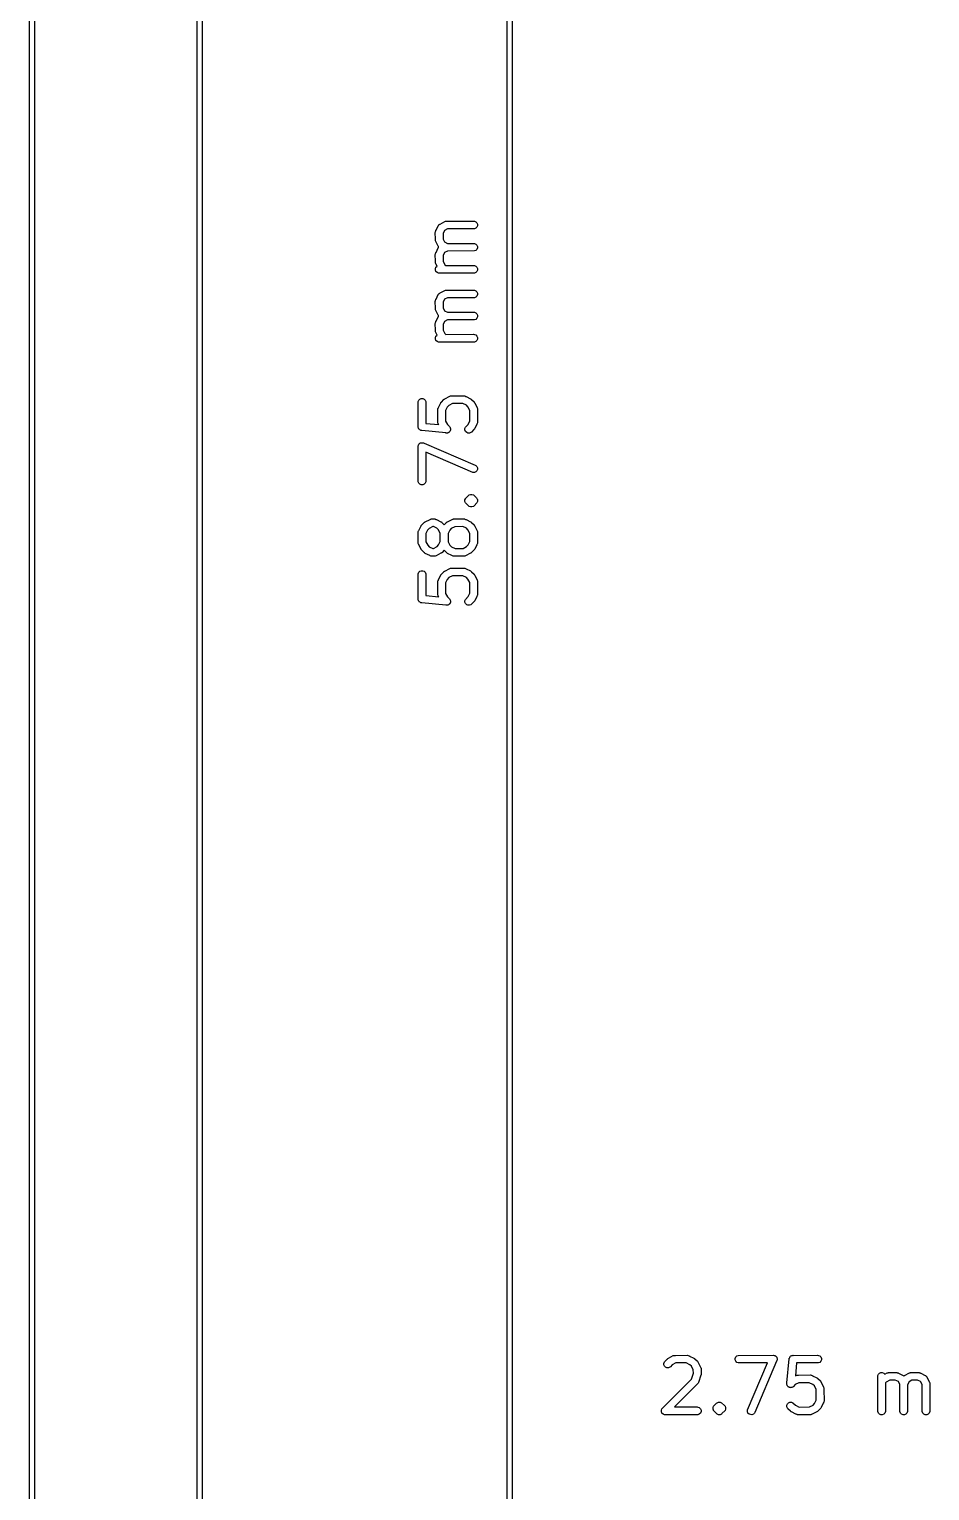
# Model space of a CAD drawing. Extents: x 1.72 to 6, y -6.81 to -0.58.
# Drawn here: x 1.789 to 2.476, y -6.063 to -4.949 of the extents above; entities that cross this region are included whole.
import ezdxf

# ---------------------------------------------------------------- set-up
doc = ezdxf.new("R2010")
doc.units = 0
doc.header["$MEASUREMENT"] = 0
doc.layers.add('BLACK', color=7, linetype='CONTINUOUS')

msp = doc.modelspace()

# ---------------------------------------------------------------- linework, layer by layer
at = {"layer": 'BLACK', "linetype": 'CONTINUOUS'}
for p, q in [((1.7895, -6.3899), (1.7894, -1.3464)), ((1.7932, -1.3463), (1.7933, -6.3899)), ((1.9175, -6.3899), (1.9173, -1.4645)), ((1.9211, -1.4644), (1.9213, -6.3899)), ((2.1537, -6.3899), (2.1535, -4.1456)), ((2.1573, -4.1456), (2.1575, -6.3899)), ((2.0995, -5.1026), (2.1011, -5.0992)), ((2.1011, -5.0992), (2.1012, -5.0991)), ((2.1012, -5.0991), (2.1013, -5.099)), ((2.1012, -5.0991), (2.1012, -5.0991)), ((2.1013, -5.099), (2.1014, -5.0987)), ((2.1014, -5.0987), (2.1017, -5.0985)), ((2.1017, -5.0985), (2.102, -5.0982)), ((2.102, -5.0982), (2.1022, -5.0981)), ((2.1022, -5.0981), (2.1023, -5.098)), ((2.1023, -5.098), (2.1026, -5.0979)), ((2.1026, -5.0979), (2.1062, -5.096)), ((2.1062, -5.096), (2.1067, -5.0958)), ((2.1067, -5.0958), (2.1068, -5.0958)), ((2.1068, -5.0958), (2.1069, -5.0958)), ((2.1069, -5.0958), (2.1074, -5.0958)), ((2.1074, -5.0958), (2.1079, -5.0957)), ((2.1079, -5.0957), (2.108, -5.0958)), ((2.108, -5.0958), (2.1281, -5.0957)), ((2.1281, -5.0957), (2.1287, -5.0958)), ((2.1287, -5.0958), (2.1298, -5.0962)), ((2.1298, -5.0962), (2.1306, -5.097)), ((2.1306, -5.097), (2.131, -5.0981)), ((2.131, -5.0992), (2.1306, -5.1003)), ((2.131, -5.0981), (2.131, -5.0992)), ((2.0989, -5.1043), (2.099, -5.1037)), ((2.099, -5.1095), (2.0989, -5.1043)), ((2.099, -5.1035), (2.0993, -5.103)), ((2.099, -5.1036), (2.099, -5.1035)), ((2.099, -5.1037), (2.099, -5.1036)), ((2.099, -5.1099), (2.099, -5.1095)), ((2.099, -5.1095), (2.099, -5.1095)), ((2.099, -5.1105), (2.099, -5.1099)), ((2.099, -5.1106), (2.099, -5.1105)), ((2.099, -5.1107), (2.099, -5.1106)), ((2.0993, -5.1112), (2.099, -5.1107)), ((2.0993, -5.103), (2.0994, -5.1026)), ((2.1011, -5.1148), (2.0993, -5.1112)), ((2.0994, -5.1026), (2.0995, -5.1026)), ((2.1059, -5.1027), (2.1048, -5.1051)), ((2.1048, -5.1051), (2.1048, -5.1093)), ((2.1048, -5.1093), (2.106, -5.1115)), ((2.1081, -5.1016), (2.1059, -5.1027)), ((2.1287, -5.1016), (2.1081, -5.1016)), ((2.1298, -5.1011), (2.1287, -5.1016)), ((2.1306, -5.1003), (2.1298, -5.1011)), ((2.0989, -5.1212), (2.099, -5.1206)), ((2.099, -5.1263), (2.0989, -5.1212)), ((2.099, -5.1204), (2.0993, -5.1199)), ((2.099, -5.1205), (2.099, -5.1204)), ((2.099, -5.1206), (2.099, -5.1205)), ((2.0993, -5.1199), (2.0994, -5.1195)), ((2.0994, -5.1195), (2.0995, -5.1195)), ((2.0995, -5.1195), (2.1011, -5.1161)), ((2.1012, -5.1151), (2.1011, -5.1148)), ((2.1011, -5.1161), (2.1012, -5.116)), ((2.1013, -5.1153), (2.1012, -5.1151)), ((2.1012, -5.116), (2.1012, -5.1159)), ((2.1012, -5.1159), (2.1013, -5.1159)), ((2.1014, -5.1155), (2.1013, -5.1153)), ((2.1013, -5.1159), (2.1014, -5.1156)), ((2.1014, -5.1156), (2.1015, -5.1155)), ((2.1015, -5.1155), (2.1014, -5.1155)), ((2.1059, -5.1196), (2.1048, -5.1219)), ((2.1048, -5.1219), (2.1048, -5.1262)), ((2.1081, -5.1185), (2.1059, -5.1196)), ((2.106, -5.1115), (2.1083, -5.1126)), ((2.1287, -5.1184), (2.1081, -5.1185)), ((2.1083, -5.1126), (2.1281, -5.1126)), ((2.1281, -5.1126), (2.1287, -5.1126)), ((2.1287, -5.1126), (2.1298, -5.1131)), ((2.1298, -5.118), (2.1287, -5.1184)), ((2.1298, -5.1131), (2.1306, -5.1139)), ((2.1306, -5.1172), (2.1298, -5.118)), ((2.1306, -5.1139), (2.131, -5.115)), ((2.131, -5.1161), (2.1306, -5.1172)), ((2.131, -5.115), (2.131, -5.1161)), ((2.099, -5.1264), (2.099, -5.1263)), ((2.099, -5.1268), (2.099, -5.1264)), ((2.099, -5.1274), (2.099, -5.1268)), ((2.099, -5.1275), (2.099, -5.1274)), ((2.099, -5.1276), (2.099, -5.1275)), ((2.0993, -5.1281), (2.099, -5.1276)), ((2.099, -5.1318), (2.0994, -5.1308)), ((2.099, -5.133), (2.099, -5.1318)), ((2.0994, -5.134), (2.099, -5.133)), ((2.1002, -5.13), (2.0993, -5.1281)), ((2.0994, -5.1308), (2.1002, -5.13)), ((2.1048, -5.1262), (2.1062, -5.1289)), ((2.1062, -5.1289), (2.1069, -5.1295)), ((2.1069, -5.1295), (2.1281, -5.1295)), ((2.1281, -5.1295), (2.1287, -5.1295)), ((2.1287, -5.1295), (2.1298, -5.13)), ((2.1298, -5.13), (2.1306, -5.1308)), ((2.1306, -5.1308), (2.131, -5.1318)), ((2.131, -5.133), (2.1306, -5.134)), ((2.131, -5.1318), (2.131, -5.133)), ((2.1003, -5.1349), (2.0994, -5.134)), ((2.1013, -5.1353), (2.1003, -5.1349)), ((2.1019, -5.1354), (2.1013, -5.1353)), ((2.1287, -5.1353), (2.1019, -5.1354)), ((2.1298, -5.1349), (2.1287, -5.1353)), ((2.1306, -5.134), (2.1298, -5.1349)), ((2.099, -5.156), (2.0993, -5.1555)), ((2.0993, -5.1555), (2.0994, -5.1551)), ((2.0994, -5.1551), (2.0995, -5.1551)), ((2.0995, -5.1551), (2.1011, -5.1517)), ((2.1011, -5.1517), (2.1012, -5.1516)), ((2.1012, -5.1516), (2.1013, -5.1515)), ((2.1012, -5.1516), (2.1012, -5.1516)), ((2.1013, -5.1515), (2.1014, -5.1512)), ((2.1014, -5.1512), (2.1017, -5.151)), ((2.1017, -5.151), (2.102, -5.1507)), ((2.102, -5.1507), (2.1022, -5.1506)), ((2.1022, -5.1506), (2.1023, -5.1505)), ((2.1023, -5.1505), (2.1026, -5.1504)), ((2.1026, -5.1504), (2.1062, -5.1485)), ((2.1059, -5.1552), (2.1048, -5.1575)), ((2.1081, -5.1541), (2.1059, -5.1552)), ((2.1062, -5.1485), (2.1067, -5.1483)), ((2.1067, -5.1483), (2.1068, -5.1483)), ((2.1068, -5.1483), (2.1069, -5.1483)), ((2.1069, -5.1483), (2.1074, -5.1483)), ((2.1074, -5.1483), (2.1079, -5.1482)), ((2.1079, -5.1482), (2.108, -5.1483)), ((2.108, -5.1483), (2.1281, -5.1482)), ((2.1287, -5.154), (2.1081, -5.1541)), ((2.1281, -5.1482), (2.1287, -5.1483)), ((2.1287, -5.1483), (2.1298, -5.1487)), ((2.1298, -5.1536), (2.1287, -5.154)), ((2.1298, -5.1487), (2.1306, -5.1495)), ((2.1306, -5.1528), (2.1298, -5.1536)), ((2.1306, -5.1495), (2.131, -5.1506)), ((2.131, -5.1517), (2.1306, -5.1528)), ((2.131, -5.1506), (2.131, -5.1517)), ((2.0989, -5.1568), (2.099, -5.1562)), ((2.099, -5.162), (2.0989, -5.1568)), ((2.099, -5.1561), (2.099, -5.156)), ((2.099, -5.1562), (2.099, -5.1561)), ((2.099, -5.1624), (2.099, -5.162)), ((2.099, -5.162), (2.099, -5.162)), ((2.099, -5.163), (2.099, -5.1624)), ((2.099, -5.1631), (2.099, -5.163)), ((2.099, -5.1632), (2.099, -5.1631)), ((2.0993, -5.1637), (2.099, -5.1632)), ((2.1011, -5.1673), (2.0993, -5.1637)), ((2.1048, -5.1575), (2.1048, -5.1618)), ((2.1048, -5.1618), (2.106, -5.164)), ((2.106, -5.164), (2.1083, -5.1651)), ((2.1083, -5.1651), (2.1281, -5.1651)), ((2.1281, -5.1651), (2.1287, -5.1651)), ((2.1287, -5.1651), (2.1298, -5.1656)), ((2.1298, -5.1656), (2.1306, -5.1664)), ((2.1306, -5.1664), (2.131, -5.1674)), ((2.0989, -5.1737), (2.099, -5.1731)), ((2.099, -5.1788), (2.0989, -5.1737)), ((2.099, -5.1729), (2.0993, -5.1724)), ((2.099, -5.173), (2.099, -5.1729)), ((2.099, -5.1731), (2.099, -5.173)), ((2.0993, -5.1724), (2.0994, -5.172)), ((2.0994, -5.172), (2.0995, -5.172)), ((2.0995, -5.172), (2.1011, -5.1686)), ((2.1012, -5.1676), (2.1011, -5.1673)), ((2.1011, -5.1686), (2.1012, -5.1685)), ((2.1013, -5.1678), (2.1012, -5.1676)), ((2.1012, -5.1685), (2.1012, -5.1684)), ((2.1012, -5.1684), (2.1013, -5.1684)), ((2.1014, -5.168), (2.1013, -5.1678)), ((2.1013, -5.1684), (2.1014, -5.1681)), ((2.1014, -5.1681), (2.1015, -5.168)), ((2.1015, -5.168), (2.1014, -5.168)), ((2.1059, -5.1721), (2.1048, -5.1744)), ((2.1048, -5.1744), (2.1048, -5.1787)), ((2.1081, -5.171), (2.1059, -5.1721)), ((2.1287, -5.1709), (2.1081, -5.171)), ((2.1298, -5.1705), (2.1287, -5.1709)), ((2.1306, -5.1697), (2.1298, -5.1705)), ((2.131, -5.1686), (2.1306, -5.1697)), ((2.131, -5.1674), (2.131, -5.1686)), ((2.099, -5.1789), (2.099, -5.1788)), ((2.099, -5.1793), (2.099, -5.1789)), ((2.099, -5.1799), (2.099, -5.1793)), ((2.099, -5.1801), (2.099, -5.1799)), ((2.099, -5.1799), (2.099, -5.1799)), ((2.0993, -5.1806), (2.099, -5.1801)), ((2.099, -5.1843), (2.0994, -5.1833)), ((2.099, -5.1855), (2.099, -5.1843)), ((2.0994, -5.1865), (2.099, -5.1855)), ((2.1002, -5.1825), (2.0993, -5.1806)), ((2.0994, -5.1833), (2.1002, -5.1825)), ((2.1003, -5.1874), (2.0994, -5.1865)), ((2.1013, -5.1878), (2.1003, -5.1874)), ((2.1019, -5.1879), (2.1013, -5.1878)), ((2.1287, -5.1878), (2.1019, -5.1879)), ((2.1048, -5.1787), (2.1062, -5.1814)), ((2.1062, -5.1814), (2.1069, -5.182)), ((2.1069, -5.182), (2.1281, -5.1819)), ((2.1281, -5.1819), (2.1287, -5.182)), ((2.1287, -5.182), (2.1298, -5.1824)), ((2.1298, -5.1874), (2.1287, -5.1878)), ((2.1298, -5.1824), (2.1306, -5.1833)), ((2.1306, -5.1865), (2.1298, -5.1874)), ((2.1306, -5.1833), (2.131, -5.1843)), ((2.131, -5.1855), (2.1306, -5.1865)), ((2.131, -5.1843), (2.131, -5.1855)), ((2.0858, -5.2336), (2.0859, -5.2331)), ((2.0859, -5.2523), (2.0858, -5.2336)), ((2.0859, -5.2331), (2.0863, -5.232)), ((2.0863, -5.232), (2.0871, -5.2312)), ((2.0871, -5.2312), (2.0882, -5.2307)), ((2.0882, -5.2307), (2.0893, -5.2307)), ((2.0893, -5.2307), (2.0904, -5.2312)), ((2.0904, -5.2312), (2.0912, -5.232)), ((2.0912, -5.232), (2.0917, -5.2331)), ((2.0917, -5.2331), (2.0917, -5.2498)), ((2.1032, -5.2338), (2.1033, -5.2337)), ((2.1032, -5.2339), (2.1032, -5.2338)), ((2.1032, -5.2339), (2.1032, -5.2339)), ((2.1033, -5.2337), (2.1036, -5.2335)), ((2.1036, -5.2335), (2.1054, -5.2316)), ((2.1054, -5.2316), (2.1057, -5.2314)), ((2.1057, -5.2314), (2.1057, -5.2313)), ((2.1057, -5.2313), (2.1058, -5.2313)), ((2.1058, -5.2313), (2.1059, -5.2312)), ((2.1059, -5.2312), (2.1062, -5.231)), ((2.1062, -5.231), (2.1099, -5.2291)), ((2.1099, -5.2291), (2.1105, -5.2289)), ((2.1105, -5.2289), (2.1106, -5.2289)), ((2.1106, -5.2289), (2.1107, -5.2289)), ((2.1107, -5.2289), (2.1112, -5.2289)), ((2.1112, -5.2289), (2.1116, -5.2288)), ((2.1116, -5.2288), (2.1117, -5.2289)), ((2.1117, -5.2289), (2.1206, -5.2288)), ((2.1206, -5.2288), (2.1212, -5.2289)), ((2.1212, -5.2289), (2.1213, -5.2289)), ((2.1213, -5.2289), (2.1214, -5.2289)), ((2.1214, -5.2289), (2.1219, -5.2292)), ((2.1219, -5.2292), (2.1223, -5.2293)), ((2.1223, -5.2293), (2.1223, -5.2294)), ((2.1223, -5.2294), (2.1257, -5.231)), ((2.1257, -5.231), (2.126, -5.2312)), ((2.126, -5.2312), (2.126, -5.2312)), ((2.126, -5.2312), (2.1261, -5.2312)), ((2.1261, -5.2312), (2.1262, -5.2313)), ((2.1262, -5.2313), (2.1264, -5.2316)), ((2.1264, -5.2316), (2.1284, -5.2334)), ((2.1284, -5.2334), (2.1285, -5.2337)), ((2.1285, -5.2337), (2.1286, -5.2337)), ((2.1286, -5.2337), (2.1286, -5.2338)), ((2.1286, -5.2338), (2.1287, -5.2339)), ((2.1287, -5.2339), (2.1289, -5.2342)), ((2.1008, -5.2393), (2.1009, -5.2387)), ((2.1009, -5.2482), (2.1008, -5.2393)), ((2.1009, -5.2385), (2.1012, -5.238)), ((2.1009, -5.2386), (2.1009, -5.2385)), ((2.1009, -5.2387), (2.1009, -5.2386)), ((2.1012, -5.238), (2.1013, -5.2376)), ((2.1013, -5.2376), (2.1014, -5.2376)), ((2.1014, -5.2376), (2.103, -5.2342)), ((2.103, -5.2342), (2.1032, -5.2339)), ((2.108, -5.2373), (2.1067, -5.24)), ((2.1067, -5.24), (2.1067, -5.248)), ((2.1092, -5.2361), (2.108, -5.2373)), ((2.1119, -5.2347), (2.1092, -5.2361)), ((2.1199, -5.2347), (2.1119, -5.2347)), ((2.1226, -5.236), (2.1199, -5.2347)), ((2.1238, -5.2372), (2.1226, -5.236)), ((2.1252, -5.2399), (2.1238, -5.2372)), ((2.1252, -5.2479), (2.1252, -5.2399)), ((2.1289, -5.2342), (2.1308, -5.2379)), ((2.1308, -5.2379), (2.131, -5.2385)), ((2.131, -5.2385), (2.131, -5.2386)), ((2.131, -5.2386), (2.131, -5.2387)), ((2.131, -5.2387), (2.131, -5.2392)), ((2.131, -5.2392), (2.1311, -5.2396)), ((2.1311, -5.2396), (2.131, -5.2397)), ((2.131, -5.2397), (2.1311, -5.2486)), ((2.0858, -5.2527), (2.0859, -5.2523)), ((2.0859, -5.2528), (2.0858, -5.2527)), ((2.0859, -5.253), (2.0859, -5.2528)), ((2.086, -5.2534), (2.0859, -5.253)), ((2.0862, -5.2538), (2.086, -5.2534)), ((2.0863, -5.2539), (2.0862, -5.2538)), ((2.0863, -5.254), (2.0863, -5.2539)), ((2.0866, -5.2543), (2.0863, -5.254)), ((2.0869, -5.2547), (2.0866, -5.2543)), ((2.087, -5.2547), (2.0869, -5.2547)), ((2.0871, -5.2548), (2.087, -5.2547)), ((2.0875, -5.255), (2.0871, -5.2548)), ((2.0879, -5.2552), (2.0875, -5.255)), ((2.0881, -5.2553), (2.0879, -5.2552)), ((2.0882, -5.2553), (2.0881, -5.2553)), ((2.0883, -5.2553), (2.0882, -5.2553)), ((2.0885, -5.2553), (2.0883, -5.2553)), ((2.1068, -5.2571), (2.0885, -5.2553)), ((2.0917, -5.2498), (2.1015, -5.2507)), ((2.1008, -5.2483), (2.1009, -5.2482)), ((2.1009, -5.2487), (2.1008, -5.2483)), ((2.1009, -5.2492), (2.1009, -5.2487)), ((2.1009, -5.2493), (2.1009, -5.2492)), ((2.1009, -5.2494), (2.1009, -5.2493)), ((2.1011, -5.25), (2.1009, -5.2494)), ((2.1015, -5.2507), (2.1011, -5.25)), ((2.1067, -5.248), (2.1081, -5.2507)), ((2.1081, -5.2507), (2.1096, -5.2522)), ((2.1098, -5.2561), (2.1095, -5.2564)), ((2.1096, -5.2522), (2.11, -5.2526)), ((2.1099, -5.256), (2.1098, -5.2561)), ((2.11, -5.2559), (2.1099, -5.256)), ((2.11, -5.2526), (2.11, -5.2528)), ((2.11, -5.2528), (2.1101, -5.2529)), ((2.1101, -5.2555), (2.11, -5.2559)), ((2.1101, -5.2529), (2.1103, -5.2533)), ((2.1103, -5.2551), (2.1101, -5.2555)), ((2.1103, -5.2533), (2.1104, -5.2537)), ((2.1104, -5.255), (2.1103, -5.2551)), ((2.1104, -5.2537), (2.1104, -5.2538)), ((2.1104, -5.2538), (2.1105, -5.254)), ((2.1105, -5.254), (2.1104, -5.2544)), ((2.1104, -5.2544), (2.1104, -5.2548)), ((2.1104, -5.2548), (2.1104, -5.255)), ((2.1215, -5.2537), (2.1219, -5.2526)), ((2.1215, -5.2548), (2.1215, -5.2537)), ((2.1219, -5.2559), (2.1215, -5.2548)), ((2.1219, -5.2526), (2.1239, -5.2506)), ((2.1228, -5.2567), (2.1219, -5.2559)), ((2.1239, -5.2506), (2.1252, -5.2479)), ((2.1283, -5.2544), (2.1265, -5.2564)), ((2.1286, -5.2542), (2.1283, -5.2544)), ((2.1287, -5.2541), (2.1286, -5.2542)), ((2.1288, -5.254), (2.1287, -5.254)), ((2.1287, -5.254), (2.1287, -5.2541)), ((2.1289, -5.2537), (2.1288, -5.254)), ((2.1305, -5.2503), (2.1289, -5.2537)), ((2.1306, -5.2503), (2.1305, -5.2503)), ((2.1307, -5.2499), (2.1306, -5.2503)), ((2.131, -5.2494), (2.1307, -5.2499)), ((2.1311, -5.2486), (2.131, -5.2492)), ((2.131, -5.2492), (2.131, -5.2493)), ((2.131, -5.2493), (2.131, -5.2494)), ((2.0858, -5.2674), (2.0859, -5.2668)), ((2.0859, -5.2668), (2.0861, -5.2663)), ((2.0859, -5.2668), (2.0859, -5.2668)), ((2.0859, -5.2668), (2.0859, -5.2668)), ((2.0861, -5.2663), (2.0863, -5.2657)), ((2.0863, -5.2657), (2.0867, -5.2653)), ((2.0863, -5.2657), (2.0863, -5.2657)), ((2.0863, -5.2657), (2.0863, -5.2657)), ((2.0867, -5.2653), (2.0871, -5.2649)), ((2.0871, -5.2649), (2.0871, -5.2649)), ((2.0871, -5.2649), (2.0872, -5.2649)), ((2.0872, -5.2649), (2.0877, -5.2647)), ((2.0877, -5.2647), (2.0882, -5.2645)), ((2.0882, -5.2645), (2.0882, -5.2645)), ((2.0882, -5.2645), (2.0882, -5.2645)), ((2.0882, -5.2645), (2.0888, -5.2645)), ((2.0888, -5.2645), (2.0893, -5.2645)), ((2.0893, -5.2645), (2.0894, -5.2645)), ((2.0894, -5.2645), (2.0894, -5.2645)), ((2.0894, -5.2645), (2.09, -5.2647)), ((2.09, -5.2647), (2.0904, -5.2649)), ((2.0904, -5.2649), (2.0904, -5.2649)), ((2.0904, -5.2649), (2.1293, -5.2815)), ((2.1069, -5.2572), (2.1068, -5.2571)), ((2.1074, -5.2572), (2.1069, -5.2572)), ((2.1078, -5.2572), (2.1074, -5.2572)), ((2.1079, -5.2572), (2.1078, -5.2572)), ((2.1081, -5.2572), (2.1079, -5.2572)), ((2.1085, -5.257), (2.1081, -5.2572)), ((2.1089, -5.2569), (2.1085, -5.257)), ((2.109, -5.2568), (2.1089, -5.2569)), ((2.1092, -5.2567), (2.109, -5.2568)), ((2.1095, -5.2564), (2.1092, -5.2567)), ((2.1238, -5.2572), (2.1228, -5.2567)), ((2.125, -5.2572), (2.1238, -5.2572)), ((2.126, -5.2567), (2.125, -5.2572)), ((2.1265, -5.2564), (2.126, -5.2567)), ((2.0859, -5.2942), (2.0858, -5.2674)), ((2.1275, -5.2872), (2.0917, -5.2718)), ((2.0917, -5.2718), (2.0917, -5.2936)), ((2.1287, -5.2872), (2.1275, -5.2872)), ((2.1298, -5.2867), (2.1287, -5.2872)), ((2.1293, -5.2815), (2.1298, -5.2818)), ((2.1298, -5.2818), (2.1306, -5.2827)), ((2.1306, -5.2859), (2.1298, -5.2867)), ((2.1306, -5.2827), (2.131, -5.2837)), ((2.131, -5.2849), (2.1306, -5.2859)), ((2.131, -5.2837), (2.131, -5.2849)), ((2.0863, -5.2953), (2.0859, -5.2942)), ((2.0871, -5.2961), (2.0863, -5.2953)), ((2.0882, -5.2965), (2.0871, -5.2961)), ((2.0893, -5.2965), (2.0882, -5.2965)), ((2.0904, -5.2961), (2.0893, -5.2965)), ((2.0912, -5.2953), (2.0904, -5.2961)), ((2.0917, -5.2942), (2.0912, -5.2953)), ((2.0917, -5.2936), (2.0917, -5.2942)), ((2.1215, -5.3081), (2.1218, -5.3073)), ((2.1215, -5.3092), (2.1215, -5.3081)), ((2.1219, -5.3103), (2.1215, -5.3092)), ((2.1218, -5.3073), (2.1219, -5.307)), ((2.1219, -5.307), (2.1242, -5.3047)), ((2.1219, -5.307), (2.1219, -5.307)), ((2.1223, -5.3107), (2.1219, -5.3103)), ((2.1219, -5.3103), (2.1219, -5.3103)), ((2.1246, -5.313), (2.1223, -5.3107)), ((2.1242, -5.3047), (2.1246, -5.3043)), ((2.1246, -5.3043), (2.1257, -5.3039)), ((2.1257, -5.3039), (2.1268, -5.3039)), ((2.1268, -5.3039), (2.1279, -5.3043)), ((2.1279, -5.3043), (2.1279, -5.3043)), ((2.1279, -5.3043), (2.1302, -5.3065)), ((2.1306, -5.3103), (2.1284, -5.3126)), ((2.1302, -5.3065), (2.1306, -5.307)), ((2.1306, -5.307), (2.1307, -5.3073)), ((2.131, -5.3092), (2.1306, -5.3103)), ((2.1307, -5.3073), (2.131, -5.3081)), ((2.131, -5.3081), (2.131, -5.3092)), ((2.0912, -5.3248), (2.095, -5.3229)), ((2.095, -5.3229), (2.0955, -5.3227)), ((2.0955, -5.3227), (2.0956, -5.3227)), ((2.0956, -5.3227), (2.0957, -5.3226)), ((2.0957, -5.3226), (2.0964, -5.3226)), ((2.0964, -5.3226), (2.0966, -5.3226)), ((2.0966, -5.3226), (2.0967, -5.3226)), ((2.0967, -5.3226), (2.0981, -5.3226)), ((2.0981, -5.3226), (2.0987, -5.3226)), ((2.0987, -5.3226), (2.0988, -5.3227)), ((2.0988, -5.3227), (2.0989, -5.3227)), ((2.0989, -5.3227), (2.0994, -5.3229)), ((2.0994, -5.3229), (2.0998, -5.3231)), ((2.1081, -5.3248), (2.1118, -5.3229)), ((2.1118, -5.3229), (2.1124, -5.3227)), ((2.1124, -5.3227), (2.1125, -5.3227)), ((2.1125, -5.3227), (2.1126, -5.3226)), ((2.1126, -5.3226), (2.1131, -5.3226)), ((2.1131, -5.3226), (2.1135, -5.3226)), ((2.1135, -5.3226), (2.1136, -5.3226)), ((2.1136, -5.3226), (2.1206, -5.3226)), ((2.1206, -5.3226), (2.1212, -5.3226)), ((2.1212, -5.3226), (2.1213, -5.3227)), ((2.1213, -5.3227), (2.1214, -5.3227)), ((2.1214, -5.3227), (2.1219, -5.3229)), ((2.1219, -5.3229), (2.1223, -5.3231)), ((2.1257, -5.3134), (2.1246, -5.313)), ((2.1268, -5.3134), (2.1257, -5.3134)), ((2.1279, -5.313), (2.1268, -5.3134)), ((2.1284, -5.3126), (2.1279, -5.313)), ((2.0858, -5.333), (2.0859, -5.3324)), ((2.0859, -5.3401), (2.0858, -5.333)), ((2.0859, -5.3322), (2.0862, -5.3317)), ((2.0859, -5.3323), (2.0859, -5.3322)), ((2.0859, -5.3324), (2.0859, -5.3323)), ((2.0862, -5.3317), (2.0863, -5.3314)), ((2.0863, -5.3314), (2.0864, -5.3313)), ((2.0864, -5.3313), (2.088, -5.3279)), ((2.088, -5.3279), (2.0882, -5.3277)), ((2.0882, -5.3276), (2.0883, -5.3274)), ((2.0882, -5.3277), (2.0882, -5.3276)), ((2.0882, -5.3276), (2.0882, -5.3276)), ((2.0883, -5.3274), (2.0886, -5.3272)), ((2.0886, -5.3272), (2.0904, -5.3253)), ((2.0904, -5.3253), (2.0907, -5.3251)), ((2.0907, -5.3251), (2.0907, -5.325)), ((2.0907, -5.325), (2.0908, -5.325)), ((2.0908, -5.325), (2.0909, -5.3249)), ((2.0909, -5.3249), (2.0912, -5.3248)), ((2.093, -5.3311), (2.0917, -5.3338)), ((2.0917, -5.3338), (2.0917, -5.3399)), ((2.0942, -5.3298), (2.093, -5.3311)), ((2.0969, -5.3284), (2.0942, -5.3298)), ((2.0974, -5.3284), (2.0969, -5.3284)), ((2.1001, -5.3297), (2.0974, -5.3284)), ((2.0998, -5.3231), (2.0998, -5.3231)), ((2.0998, -5.3231), (2.1032, -5.3247)), ((2.1013, -5.3309), (2.1001, -5.3297)), ((2.1027, -5.3336), (2.1013, -5.3309)), ((2.1027, -5.3397), (2.1027, -5.3336)), ((2.1032, -5.3247), (2.1035, -5.3249)), ((2.1035, -5.3249), (2.1035, -5.3249)), ((2.1035, -5.3249), (2.1036, -5.325)), ((2.1036, -5.325), (2.1037, -5.325)), ((2.1037, -5.325), (2.1039, -5.3253)), ((2.1039, -5.3253), (2.1057, -5.327)), ((2.1057, -5.327), (2.1073, -5.3253)), ((2.1073, -5.3253), (2.1075, -5.3251)), ((2.1075, -5.3251), (2.1076, -5.325)), ((2.1076, -5.325), (2.1078, -5.3249)), ((2.1076, -5.325), (2.1076, -5.325)), ((2.1078, -5.3249), (2.1081, -5.3248)), ((2.1099, -5.3311), (2.1086, -5.3338)), ((2.1086, -5.3338), (2.1086, -5.3399)), ((2.1111, -5.3298), (2.1099, -5.3311)), ((2.1138, -5.3285), (2.1111, -5.3298)), ((2.1199, -5.3284), (2.1138, -5.3285)), ((2.1226, -5.3297), (2.1199, -5.3284)), ((2.1223, -5.3231), (2.1223, -5.3231)), ((2.1223, -5.3231), (2.1257, -5.3247)), ((2.1238, -5.3309), (2.1226, -5.3297)), ((2.1252, -5.3336), (2.1238, -5.3309)), ((2.1252, -5.3397), (2.1252, -5.3336)), ((2.1257, -5.3247), (2.126, -5.3249)), ((2.126, -5.3249), (2.126, -5.3249)), ((2.126, -5.3249), (2.1261, -5.325)), ((2.1261, -5.325), (2.1262, -5.325)), ((2.1262, -5.325), (2.1264, -5.3253)), ((2.1264, -5.3253), (2.1284, -5.3272)), ((2.1284, -5.3272), (2.1285, -5.3274)), ((2.1285, -5.3274), (2.1286, -5.3274)), ((2.1286, -5.3274), (2.1286, -5.3275)), ((2.1286, -5.3275), (2.1287, -5.3276)), ((2.1287, -5.3276), (2.1289, -5.328)), ((2.1289, -5.328), (2.1308, -5.3317)), ((2.1308, -5.3317), (2.131, -5.3322)), ((2.131, -5.3322), (2.131, -5.3323)), ((2.131, -5.3323), (2.131, -5.3324)), ((2.131, -5.3324), (2.131, -5.333)), ((2.131, -5.333), (2.1311, -5.3334)), ((2.1311, -5.3334), (2.131, -5.3335)), ((2.131, -5.3335), (2.1311, -5.3405)), ((2.0859, -5.3406), (2.0858, -5.3401)), ((2.0858, -5.3401), (2.0859, -5.3401)), ((2.0859, -5.3411), (2.0859, -5.3406)), ((2.0859, -5.3412), (2.0859, -5.3411)), ((2.0859, -5.3413), (2.0859, -5.3412)), ((2.0861, -5.3418), (2.0859, -5.3413)), ((2.088, -5.3455), (2.0861, -5.3418)), ((2.0917, -5.3399), (2.0931, -5.3426)), ((2.0931, -5.3426), (2.0943, -5.3438)), ((2.0943, -5.3438), (2.097, -5.3451)), ((2.097, -5.3451), (2.0975, -5.3451)), ((2.0975, -5.3451), (2.1002, -5.3437)), ((2.1002, -5.3437), (2.1014, -5.3424)), ((2.1014, -5.3424), (2.1027, -5.3397)), ((2.1086, -5.3399), (2.11, -5.3426)), ((2.11, -5.3426), (2.1112, -5.3438)), ((2.1112, -5.3438), (2.1139, -5.3451)), ((2.1139, -5.3451), (2.12, -5.3451)), ((2.12, -5.3451), (2.1227, -5.3437)), ((2.1227, -5.3437), (2.1239, -5.3424)), ((2.1239, -5.3424), (2.1252, -5.3397)), ((2.1305, -5.3422), (2.1289, -5.3456)), ((2.1306, -5.3421), (2.1305, -5.3422)), ((2.1307, -5.3418), (2.1306, -5.3421)), ((2.131, -5.3413), (2.1307, -5.3418)), ((2.1311, -5.3405), (2.131, -5.3411)), ((2.131, -5.3411), (2.131, -5.3412)), ((2.131, -5.3412), (2.131, -5.3413)), ((2.0882, -5.3459), (2.088, -5.3455)), ((2.0883, -5.346), (2.0882, -5.3459)), ((2.0883, -5.3461), (2.0883, -5.346)), ((2.0884, -5.3461), (2.0883, -5.3461)), ((2.0886, -5.3463), (2.0884, -5.3461)), ((2.0905, -5.3482), (2.0886, -5.3463)), ((2.0907, -5.3485), (2.0905, -5.3482)), ((2.0908, -5.3485), (2.0907, -5.3485)), ((2.0909, -5.3486), (2.0908, -5.3485)), ((2.091, -5.3486), (2.0909, -5.3486)), ((2.0912, -5.3488), (2.091, -5.3486)), ((2.0946, -5.3504), (2.0912, -5.3488)), ((2.0946, -5.3505), (2.0946, -5.3504)), ((2.095, -5.3506), (2.0946, -5.3505)), ((2.0955, -5.3509), (2.095, -5.3506)), ((2.0956, -5.3509), (2.0955, -5.3509)), ((2.0957, -5.3509), (2.0956, -5.3509)), ((2.0963, -5.351), (2.0957, -5.3509)), ((2.0977, -5.3509), (2.0963, -5.351)), ((2.0978, -5.3509), (2.0977, -5.3509)), ((2.098, -5.3509), (2.0978, -5.3509)), ((2.0987, -5.3509), (2.098, -5.3509)), ((2.0988, -5.3509), (2.0987, -5.3509)), ((2.0989, -5.3509), (2.0988, -5.3509)), ((2.0995, -5.3506), (2.0989, -5.3509)), ((2.1032, -5.3487), (2.0995, -5.3506)), ((2.1035, -5.3486), (2.1032, -5.3487)), ((2.1037, -5.3485), (2.1035, -5.3486)), ((2.1038, -5.3484), (2.1037, -5.3485)), ((2.1037, -5.3485), (2.1037, -5.3485)), ((2.104, -5.3482), (2.1038, -5.3484)), ((2.1056, -5.3465), (2.104, -5.3482)), ((2.1074, -5.3482), (2.1056, -5.3465)), ((2.1076, -5.3485), (2.1074, -5.3482)), ((2.1077, -5.3485), (2.1076, -5.3485)), ((2.1078, -5.3486), (2.1077, -5.3485)), ((2.1081, -5.3488), (2.1078, -5.3486)), ((2.1078, -5.3486), (2.1078, -5.3486)), ((2.1115, -5.3504), (2.1081, -5.3488)), ((2.1115, -5.3505), (2.1115, -5.3504)), ((2.1119, -5.3506), (2.1115, -5.3505)), ((2.1124, -5.3509), (2.1119, -5.3506)), ((2.1125, -5.3509), (2.1124, -5.3509)), ((2.1126, -5.3509), (2.1125, -5.3509)), ((2.1131, -5.351), (2.1126, -5.3509)), ((2.1202, -5.3509), (2.1131, -5.351)), ((2.1203, -5.3509), (2.1202, -5.3509)), ((2.1207, -5.3509), (2.1203, -5.3509)), ((2.1212, -5.3509), (2.1207, -5.3509)), ((2.1213, -5.3509), (2.1212, -5.3509)), ((2.1214, -5.3509), (2.1213, -5.3509)), ((2.122, -5.3506), (2.1214, -5.3509)), ((2.1257, -5.3487), (2.122, -5.3506)), ((2.126, -5.3486), (2.1257, -5.3487)), ((2.1261, -5.3485), (2.126, -5.3486)), ((2.1262, -5.3485), (2.1261, -5.3485)), ((2.1263, -5.3484), (2.1262, -5.3485)), ((2.1265, -5.3482), (2.1263, -5.3484)), ((2.1283, -5.3463), (2.1265, -5.3482)), ((2.1286, -5.3461), (2.1283, -5.3463)), ((2.1287, -5.3459), (2.1286, -5.3461)), ((2.1288, -5.3458), (2.1287, -5.3459)), ((2.1287, -5.3459), (2.1287, -5.3459)), ((2.1289, -5.3456), (2.1288, -5.3458)), ((2.0858, -5.3649), (2.0859, -5.3643)), ((2.0859, -5.3835), (2.0858, -5.3649)), ((2.0859, -5.3643), (2.0863, -5.3632)), ((2.0863, -5.3632), (2.0871, -5.3624)), ((2.0871, -5.3624), (2.0882, -5.362)), ((2.0882, -5.362), (2.0893, -5.362)), ((2.0893, -5.362), (2.0904, -5.3624)), ((2.0904, -5.3624), (2.0912, -5.3632)), ((2.0912, -5.3632), (2.0917, -5.3643)), ((2.0917, -5.3643), (2.0917, -5.381)), ((2.1014, -5.3688), (2.103, -5.3654)), ((2.103, -5.3654), (2.1032, -5.3652)), ((2.1032, -5.3651), (2.1033, -5.3649)), ((2.1032, -5.3652), (2.1032, -5.3651)), ((2.1032, -5.3651), (2.1032, -5.3651)), ((2.1033, -5.3649), (2.1036, -5.3647)), ((2.1036, -5.3647), (2.1054, -5.3628)), ((2.1054, -5.3628), (2.1057, -5.3626)), ((2.1057, -5.3626), (2.1057, -5.3625)), ((2.1057, -5.3625), (2.1058, -5.3625)), ((2.1058, -5.3625), (2.1059, -5.3624)), ((2.1059, -5.3624), (2.1062, -5.3623)), ((2.1062, -5.3623), (2.1099, -5.3604)), ((2.1092, -5.3673), (2.108, -5.3686)), ((2.1119, -5.366), (2.1092, -5.3673)), ((2.1099, -5.3604), (2.1105, -5.3602)), ((2.1105, -5.3602), (2.1106, -5.3601)), ((2.1106, -5.3601), (2.1107, -5.3601)), ((2.1107, -5.3601), (2.1112, -5.3601)), ((2.1112, -5.3601), (2.1116, -5.3601)), ((2.1116, -5.3601), (2.1117, -5.3601)), ((2.1117, -5.3601), (2.1206, -5.36)), ((2.1199, -5.3659), (2.1119, -5.366)), ((2.1226, -5.3672), (2.1199, -5.3659)), ((2.1206, -5.36), (2.1212, -5.3601)), ((2.1212, -5.3601), (2.1213, -5.3601)), ((2.1213, -5.3601), (2.1214, -5.3602)), ((2.1214, -5.3602), (2.1219, -5.3604)), ((2.1219, -5.3604), (2.1223, -5.3605)), ((2.1223, -5.3605), (2.1223, -5.3606)), ((2.1223, -5.3606), (2.1257, -5.3622)), ((2.1238, -5.3684), (2.1226, -5.3672)), ((2.1257, -5.3622), (2.126, -5.3624)), ((2.126, -5.3624), (2.126, -5.3624)), ((2.126, -5.3624), (2.1261, -5.3625)), ((2.1261, -5.3625), (2.1262, -5.3625)), ((2.1262, -5.3625), (2.1264, -5.3628)), ((2.1264, -5.3628), (2.1284, -5.3647)), ((2.1284, -5.3647), (2.1285, -5.3649)), ((2.1285, -5.3649), (2.1286, -5.3649)), ((2.1286, -5.3649), (2.1286, -5.365)), ((2.1286, -5.365), (2.1287, -5.3651)), ((2.1287, -5.3651), (2.1289, -5.3655)), ((2.1289, -5.3655), (2.1308, -5.3692)), ((2.1008, -5.3705), (2.1009, -5.3699)), ((2.1009, -5.3794), (2.1008, -5.3705)), ((2.1009, -5.3697), (2.1012, -5.3692)), ((2.1009, -5.3698), (2.1009, -5.3697)), ((2.1009, -5.3699), (2.1009, -5.3698)), ((2.1012, -5.3692), (2.1013, -5.3689)), ((2.1013, -5.3689), (2.1014, -5.3688)), ((2.108, -5.3686), (2.1067, -5.3713)), ((2.1067, -5.3713), (2.1067, -5.3793)), ((2.1252, -5.3711), (2.1238, -5.3684)), ((2.1252, -5.3791), (2.1252, -5.3711)), ((2.1308, -5.3692), (2.131, -5.3697)), ((2.131, -5.3697), (2.131, -5.3698)), ((2.131, -5.3698), (2.131, -5.3699)), ((2.131, -5.3699), (2.131, -5.3704)), ((2.131, -5.3704), (2.1311, -5.3709)), ((2.1311, -5.3709), (2.131, -5.371)), ((2.131, -5.371), (2.1311, -5.3799)), ((2.0858, -5.3839), (2.0859, -5.3835)), ((2.0859, -5.384), (2.0858, -5.3839)), ((2.0859, -5.3842), (2.0859, -5.384)), ((2.086, -5.3846), (2.0859, -5.3842)), ((2.0862, -5.385), (2.086, -5.3846)), ((2.0863, -5.3851), (2.0862, -5.385)), ((2.0863, -5.3853), (2.0863, -5.3851)), ((2.0866, -5.3856), (2.0863, -5.3853)), ((2.0869, -5.3859), (2.0866, -5.3856)), ((2.087, -5.386), (2.0869, -5.3859)), ((2.0871, -5.3861), (2.087, -5.386)), ((2.0875, -5.3862), (2.0871, -5.3861)), ((2.0879, -5.3864), (2.0875, -5.3862)), ((2.0881, -5.3865), (2.0879, -5.3864)), ((2.0882, -5.3865), (2.0881, -5.3865)), ((2.0883, -5.3865), (2.0882, -5.3865)), ((2.0885, -5.3866), (2.0883, -5.3865)), ((2.1068, -5.3883), (2.0885, -5.3866)), ((2.0917, -5.381), (2.1015, -5.3819)), ((2.1008, -5.3795), (2.1009, -5.3794)), ((2.1009, -5.3799), (2.1008, -5.3795)), ((2.1009, -5.3805), (2.1009, -5.3799)), ((2.1009, -5.3807), (2.1009, -5.3805)), ((2.1009, -5.3805), (2.1009, -5.3805)), ((2.1011, -5.3812), (2.1009, -5.3807)), ((2.1015, -5.3819), (2.1011, -5.3812)), ((2.1067, -5.3793), (2.1081, -5.382)), ((2.1069, -5.3884), (2.1068, -5.3883)), ((2.1074, -5.3884), (2.1069, -5.3884)), ((2.1078, -5.3884), (2.1074, -5.3884)), ((2.1079, -5.3884), (2.1078, -5.3884)), ((2.1081, -5.3884), (2.1079, -5.3884)), ((2.1081, -5.382), (2.1096, -5.3834)), ((2.1085, -5.3882), (2.1081, -5.3884)), ((2.1089, -5.3881), (2.1085, -5.3882)), ((2.109, -5.388), (2.1089, -5.3881)), ((2.1092, -5.388), (2.109, -5.388)), ((2.1095, -5.3876), (2.1092, -5.388)), ((2.1098, -5.3874), (2.1095, -5.3876)), ((2.1096, -5.3834), (2.11, -5.3839)), ((2.1099, -5.3872), (2.1098, -5.3874)), ((2.11, -5.3871), (2.1099, -5.3872)), ((2.11, -5.3839), (2.11, -5.384)), ((2.11, -5.384), (2.1101, -5.3841)), ((2.1101, -5.3867), (2.11, -5.3871)), ((2.1101, -5.3841), (2.1103, -5.3845)), ((2.1103, -5.3864), (2.1101, -5.3867)), ((2.1103, -5.3845), (2.1104, -5.3849)), ((2.1104, -5.3862), (2.1103, -5.3864)), ((2.1104, -5.3849), (2.1104, -5.3851)), ((2.1104, -5.3851), (2.1105, -5.3852)), ((2.1105, -5.3852), (2.1104, -5.3856)), ((2.1104, -5.3856), (2.1104, -5.3861)), ((2.1104, -5.3861), (2.1104, -5.3862)), ((2.1215, -5.3849), (2.1219, -5.3839)), ((2.1215, -5.3861), (2.1215, -5.3849)), ((2.1219, -5.3871), (2.1215, -5.3861)), ((2.1219, -5.3839), (2.1239, -5.3818)), ((2.1228, -5.388), (2.1219, -5.3871)), ((2.1238, -5.3884), (2.1228, -5.388)), ((2.125, -5.3884), (2.1238, -5.3884)), ((2.1239, -5.3818), (2.1252, -5.3791)), ((2.126, -5.388), (2.125, -5.3884)), ((2.1265, -5.3876), (2.126, -5.388)), ((2.1283, -5.3857), (2.1265, -5.3876)), ((2.1286, -5.3854), (2.1283, -5.3857)), ((2.1287, -5.3853), (2.1286, -5.3854)), ((2.1288, -5.3852), (2.1287, -5.3853)), ((2.1287, -5.3853), (2.1287, -5.3853)), ((2.1289, -5.3849), (2.1288, -5.3852)), ((2.1305, -5.3816), (2.1289, -5.3849)), ((2.1306, -5.3815), (2.1305, -5.3816)), ((2.1307, -5.3812), (2.1306, -5.3815)), ((2.131, -5.3807), (2.1307, -5.3812)), ((2.1311, -5.3799), (2.131, -5.3805)), ((2.131, -5.3805), (2.131, -5.3805)), ((2.131, -5.3805), (2.131, -5.3807)), ((2.2731, -5.966), (2.2735, -5.9649)), ((2.2731, -5.9671), (2.2731, -5.966)), ((2.2735, -5.9682), (2.2731, -5.9671)), ((2.2735, -5.9649), (2.2758, -5.9626)), ((2.2743, -5.969), (2.2735, -5.9682)), ((2.2758, -5.9626), (2.276, -5.9624)), ((2.276, -5.9624), (2.276, -5.9623)), ((2.276, -5.9623), (2.2761, -5.9623)), ((2.2761, -5.9623), (2.2762, -5.9622)), ((2.2762, -5.9622), (2.2765, -5.9621)), ((2.2765, -5.9621), (2.2803, -5.9601)), ((2.2781, -5.9686), (2.2776, -5.969)), ((2.2795, -5.9671), (2.2781, -5.9686)), ((2.2822, -5.9657), (2.2795, -5.9671)), ((2.2803, -5.9601), (2.2808, -5.9599)), ((2.2808, -5.9599), (2.2809, -5.9599)), ((2.2809, -5.9599), (2.281, -5.9599)), ((2.281, -5.9599), (2.2815, -5.9599)), ((2.2815, -5.9599), (2.282, -5.9599)), ((2.282, -5.9599), (2.291, -5.9598)), ((2.282, -5.9599), (2.282, -5.9599)), ((2.2902, -5.9657), (2.2822, -5.9657)), ((2.2929, -5.967), (2.2902, -5.9657)), ((2.291, -5.9598), (2.2915, -5.9599)), ((2.2915, -5.9599), (2.2916, -5.9599)), ((2.2916, -5.9599), (2.2917, -5.9599)), ((2.2917, -5.9599), (2.2923, -5.9602)), ((2.2923, -5.9602), (2.2926, -5.9603)), ((2.2926, -5.9603), (2.2927, -5.9604)), ((2.2927, -5.9604), (2.296, -5.962)), ((2.2941, -5.9682), (2.2929, -5.967)), ((2.2955, -5.9709), (2.2941, -5.9682)), ((2.296, -5.962), (2.2963, -5.9622)), ((2.2963, -5.9622), (2.2964, -5.9622)), ((2.2964, -5.9622), (2.2964, -5.9623)), ((2.2964, -5.9623), (2.2965, -5.9623)), ((2.2965, -5.9623), (2.2967, -5.9626)), ((2.2967, -5.9626), (2.2987, -5.9644)), ((2.2987, -5.9644), (2.2989, -5.9647)), ((2.2989, -5.9647), (2.2989, -5.9647)), ((2.2989, -5.9647), (2.2989, -5.9648)), ((2.2989, -5.9648), (2.299, -5.9649)), ((2.299, -5.9649), (2.2992, -5.9652)), ((2.2992, -5.9652), (2.3011, -5.969)), ((2.3274, -5.9622), (2.3279, -5.9611)), ((2.3274, -5.9634), (2.3274, -5.9622)), ((2.3279, -5.9644), (2.3274, -5.9634)), ((2.3279, -5.9611), (2.3287, -5.9603)), ((2.3287, -5.9652), (2.3279, -5.9644)), ((2.3287, -5.9603), (2.3298, -5.9599)), ((2.3298, -5.9657), (2.3287, -5.9652)), ((2.3298, -5.9599), (2.3566, -5.9598)), ((2.3303, -5.9657), (2.3298, -5.9657)), ((2.3521, -5.9657), (2.3303, -5.9657)), ((2.3368, -6.0015), (2.3521, -5.9657)), ((2.359, -5.9644), (2.3424, -6.0033)), ((2.3566, -5.9598), (2.3572, -5.9599)), ((2.3572, -5.9599), (2.3572, -5.9599)), ((2.3572, -5.9599), (2.3572, -5.9599)), ((2.3572, -5.9599), (2.3577, -5.9601)), ((2.3577, -5.9601), (2.3582, -5.9603)), ((2.3582, -5.9603), (2.3582, -5.9603)), ((2.3582, -5.9603), (2.3583, -5.9604)), ((2.3583, -5.9604), (2.3586, -5.9608)), ((2.3586, -5.9608), (2.359, -5.9611)), ((2.359, -5.9611), (2.359, -5.9612)), ((2.359, -5.9612), (2.3591, -5.9612)), ((2.3592, -5.964), (2.359, -5.9644)), ((2.359, -5.9644), (2.359, -5.9644)), ((2.3591, -5.9612), (2.3593, -5.9617)), ((2.3595, -5.9634), (2.3592, -5.964)), ((2.3593, -5.9617), (2.3595, -5.9622)), ((2.3595, -5.9622), (2.3595, -5.9622)), ((2.3595, -5.9622), (2.3595, -5.9622)), ((2.3595, -5.9622), (2.3595, -5.9628)), ((2.3595, -5.9628), (2.3595, -5.9634)), ((2.3595, -5.9634), (2.3595, -5.9634)), ((2.3595, -5.9634), (2.3595, -5.9634)), ((2.3669, -5.9808), (2.3686, -5.9625)), ((2.3686, -5.9625), (2.3687, -5.9623)), ((2.3687, -5.9621), (2.3688, -5.9619)), ((2.3687, -5.9622), (2.3687, -5.9621)), ((2.3687, -5.9623), (2.3687, -5.9622)), ((2.3688, -5.9619), (2.369, -5.9615)), ((2.369, -5.9615), (2.3691, -5.9611)), ((2.3691, -5.9611), (2.3692, -5.961)), ((2.3692, -5.961), (2.3693, -5.9609)), ((2.3693, -5.9609), (2.3696, -5.9606)), ((2.3696, -5.9606), (2.3699, -5.9603)), ((2.3699, -5.9603), (2.3701, -5.9603)), ((2.3701, -5.9603), (2.3702, -5.9602)), ((2.3702, -5.9602), (2.3706, -5.9601)), ((2.3706, -5.9601), (2.371, -5.9599)), ((2.371, -5.9599), (2.3712, -5.9599)), ((2.3712, -5.9599), (2.3713, -5.9598)), ((2.3713, -5.9598), (2.3717, -5.9599)), ((2.3717, -5.9599), (2.3903, -5.9598)), ((2.3742, -5.9657), (2.3733, -5.9755)), ((2.3909, -5.9657), (2.3742, -5.9657)), ((2.3903, -5.9598), (2.3909, -5.9599)), ((2.3909, -5.9599), (2.392, -5.9603)), ((2.392, -5.9652), (2.3909, -5.9657)), ((2.392, -5.9603), (2.3928, -5.9611)), ((2.3928, -5.9644), (2.392, -5.9652)), ((2.3928, -5.9611), (2.3932, -5.9622)), ((2.3932, -5.9634), (2.3928, -5.9644)), ((2.3932, -5.9622), (2.3932, -5.9634)), ((2.2716, -6.0005), (2.2941, -5.978)), ((2.2754, -5.9694), (2.2743, -5.969)), ((2.2765, -5.9694), (2.2754, -5.9694)), ((2.2776, -5.969), (2.2765, -5.9694)), ((2.2941, -5.978), (2.2956, -5.9734)), ((2.2956, -5.9734), (2.2955, -5.9709)), ((2.3012, -5.975), (2.2994, -5.9806)), ((2.3011, -5.969), (2.3013, -5.9695)), ((2.3014, -5.9746), (2.3012, -5.975)), ((2.3013, -5.9695), (2.3013, -5.9696)), ((2.3013, -5.9696), (2.3014, -5.9697)), ((2.3014, -5.9697), (2.3014, -5.9703)), ((2.3014, -5.9703), (2.3014, -5.9707)), ((2.3014, -5.9707), (2.3014, -5.9707)), ((2.3014, -5.9707), (2.3014, -5.974)), ((2.3014, -5.974), (2.3014, -5.9743)), ((2.3014, -5.9743), (2.3014, -5.9744)), ((2.3014, -5.9744), (2.3014, -5.9745)), ((2.3014, -5.9745), (2.3014, -5.9746)), ((2.3733, -5.9755), (2.374, -5.9751)), ((2.374, -5.9751), (2.3745, -5.9749)), ((2.3745, -5.9749), (2.3747, -5.9749)), ((2.3747, -5.9749), (2.3748, -5.9749)), ((2.3748, -5.9749), (2.3753, -5.9749)), ((2.3753, -5.9749), (2.3757, -5.9749)), ((2.3757, -5.9749), (2.3758, -5.9749)), ((2.3758, -5.9749), (2.3847, -5.9748)), ((2.3847, -5.9748), (2.3853, -5.9749)), ((2.3853, -5.9749), (2.3854, -5.9749)), ((2.3854, -5.9749), (2.3855, -5.9749)), ((2.3855, -5.9749), (2.386, -5.9752)), ((2.386, -5.9752), (2.3863, -5.9753)), ((2.3863, -5.9753), (2.3864, -5.9754)), ((2.3864, -5.9754), (2.3898, -5.977)), ((2.3898, -5.977), (2.39, -5.9772)), ((2.39, -5.9772), (2.3901, -5.9772)), ((2.3901, -5.9772), (2.3901, -5.9773)), ((2.3901, -5.9773), (2.3903, -5.9773)), ((2.3903, -5.9773), (2.3905, -5.9776)), ((2.3905, -5.9776), (2.3924, -5.9794)), ((2.3924, -5.9794), (2.3926, -5.9797)), ((2.3926, -5.9797), (2.3927, -5.9797)), ((2.3927, -5.9797), (2.3927, -5.9798)), ((2.3927, -5.9798), (2.3928, -5.9799)), ((2.3928, -5.9799), (2.3929, -5.9802)), ((2.4361, -5.9759), (2.4362, -5.9753)), ((2.4362, -6.0027), (2.4361, -5.9759)), ((2.4362, -5.9753), (2.4366, -5.9743)), ((2.4366, -5.9743), (2.4374, -5.9735)), ((2.4374, -5.9735), (2.4385, -5.973)), ((2.4385, -5.973), (2.4396, -5.973)), ((2.4396, -5.973), (2.4407, -5.9735)), ((2.4407, -5.9735), (2.4415, -5.9742)), ((2.4415, -5.9742), (2.4434, -5.9733)), ((2.4453, -5.9789), (2.4426, -5.9803)), ((2.4434, -5.9733), (2.4439, -5.9731)), ((2.4439, -5.9731), (2.444, -5.9731)), ((2.444, -5.9731), (2.4441, -5.973)), ((2.4441, -5.973), (2.4447, -5.973)), ((2.4447, -5.973), (2.4451, -5.973)), ((2.4451, -5.973), (2.4451, -5.973)), ((2.4451, -5.973), (2.4503, -5.973)), ((2.4495, -5.9788), (2.4453, -5.9789)), ((2.4519, -5.9799), (2.4495, -5.9788)), ((2.4503, -5.973), (2.4509, -5.973)), ((2.4509, -5.973), (2.451, -5.9731)), ((2.451, -5.9731), (2.4511, -5.9731)), ((2.4511, -5.9731), (2.4516, -5.9733)), ((2.4516, -5.9733), (2.452, -5.9735)), ((2.453, -5.9821), (2.4519, -5.9799)), ((2.452, -5.9735), (2.452, -5.9735)), ((2.452, -5.9735), (2.4554, -5.9751)), ((2.4554, -5.9751), (2.4555, -5.9752)), ((2.4555, -5.9752), (2.4555, -5.9752)), ((2.4555, -5.9752), (2.4556, -5.9753)), ((2.4556, -5.9753), (2.4559, -5.9755)), ((2.4559, -5.9755), (2.4559, -5.9755)), ((2.4559, -5.9755), (2.456, -5.9755)), ((2.456, -5.9755), (2.4562, -5.9754)), ((2.4562, -5.9754), (2.4564, -5.9752)), ((2.4564, -5.9752), (2.4566, -5.9751)), ((2.4566, -5.9751), (2.4602, -5.9733)), ((2.46, -5.98), (2.4588, -5.9823)), ((2.4622, -5.9789), (2.46, -5.98)), ((2.4602, -5.9733), (2.4608, -5.9731)), ((2.4608, -5.9731), (2.4609, -5.9731)), ((2.4609, -5.9731), (2.461, -5.973)), ((2.461, -5.973), (2.4615, -5.973)), ((2.4615, -5.973), (2.4619, -5.973)), ((2.4619, -5.973), (2.462, -5.973)), ((2.462, -5.973), (2.4672, -5.973)), ((2.4664, -5.9788), (2.4622, -5.9789)), ((2.4687, -5.9799), (2.4664, -5.9788)), ((2.4672, -5.973), (2.4678, -5.973)), ((2.4678, -5.973), (2.4679, -5.9731)), ((2.4679, -5.9731), (2.468, -5.9731)), ((2.468, -5.9731), (2.4685, -5.9733)), ((2.4685, -5.9733), (2.4688, -5.9735)), ((2.4699, -5.9821), (2.4687, -5.9799)), ((2.4688, -5.9735), (2.4689, -5.9735)), ((2.4689, -5.9735), (2.4723, -5.9751)), ((2.4723, -5.9751), (2.4724, -5.9752)), ((2.4724, -5.9752), (2.4724, -5.9752)), ((2.4724, -5.9752), (2.4725, -5.9753)), ((2.4725, -5.9753), (2.4728, -5.9755)), ((2.4728, -5.9755), (2.473, -5.9757)), ((2.473, -5.9757), (2.4733, -5.976)), ((2.4733, -5.976), (2.4734, -5.9762)), ((2.4734, -5.9762), (2.4735, -5.9763)), ((2.4735, -5.9763), (2.4736, -5.9766)), ((2.4736, -5.9766), (2.4755, -5.9802)), ((2.2983, -5.982), (2.2812, -5.9992)), ((2.2984, -5.982), (2.2983, -5.982)), ((2.2987, -5.9816), (2.2984, -5.982)), ((2.299, -5.9813), (2.2987, -5.9816)), ((2.2991, -5.9812), (2.299, -5.9813)), ((2.2992, -5.9811), (2.2991, -5.9812)), ((2.2994, -5.9806), (2.2992, -5.9811)), ((2.3668, -5.981), (2.3669, -5.9808)), ((2.3668, -5.9814), (2.3668, -5.981)), ((2.3668, -5.9818), (2.3668, -5.9814)), ((2.3668, -5.982), (2.3668, -5.9818)), ((2.3668, -5.9821), (2.3668, -5.982)), ((2.367, -5.9825), (2.3668, -5.9821)), ((2.3671, -5.9829), (2.367, -5.9825)), ((2.3672, -5.983), (2.3671, -5.9829)), ((2.3672, -5.9832), (2.3672, -5.983)), ((2.3676, -5.9835), (2.3672, -5.9832)), ((2.3678, -5.9838), (2.3676, -5.9835)), ((2.368, -5.9839), (2.3678, -5.9838)), ((2.3681, -5.984), (2.368, -5.9839)), ((2.3685, -5.9842), (2.3681, -5.984)), ((2.3688, -5.9844), (2.3685, -5.9842)), ((2.369, -5.9844), (2.3688, -5.9844)), ((2.3691, -5.9844), (2.369, -5.9844)), ((2.3696, -5.9844), (2.3691, -5.9844)), ((2.37, -5.9845), (2.3696, -5.9844)), ((2.3701, -5.9844), (2.37, -5.9845)), ((2.3703, -5.9844), (2.3701, -5.9844)), ((2.3707, -5.9843), (2.3703, -5.9844)), ((2.3711, -5.9841), (2.3707, -5.9843)), ((2.3712, -5.984), (2.3711, -5.9841)), ((2.3713, -5.984), (2.3712, -5.984)), ((2.3718, -5.9836), (2.3713, -5.984)), ((2.3732, -5.9821), (2.3718, -5.9836)), ((2.3759, -5.9807), (2.3732, -5.9821)), ((2.3839, -5.9807), (2.3759, -5.9807)), ((2.3866, -5.982), (2.3839, -5.9807)), ((2.3879, -5.9832), (2.3866, -5.982)), ((2.3893, -5.9859), (2.3879, -5.9832)), ((2.3893, -5.9939), (2.3893, -5.9859)), ((2.3929, -5.9802), (2.3948, -5.984)), ((2.3948, -5.984), (2.395, -5.9845)), ((2.395, -5.9845), (2.3951, -5.9846)), ((2.3951, -5.9846), (2.3951, -5.9847)), ((2.3951, -5.9847), (2.3951, -5.9852)), ((2.3951, -5.9852), (2.3951, -5.9857)), ((2.3951, -5.9857), (2.3951, -5.9857)), ((2.3951, -5.9857), (2.3952, -5.9947)), ((2.4426, -5.9803), (2.442, -5.9809)), ((2.442, -5.9809), (2.442, -6.0022)), ((2.453, -6.0027), (2.453, -5.9821)), ((2.4588, -5.9823), (2.4589, -6.0022)), ((2.4699, -6.0027), (2.4699, -5.9821)), ((2.4755, -5.9802), (2.4757, -5.9808)), ((2.4757, -5.9808), (2.4757, -5.9809)), ((2.4757, -5.9809), (2.4757, -5.981)), ((2.4757, -5.981), (2.4757, -5.9815)), ((2.4757, -5.9815), (2.4757, -5.9819)), ((2.4757, -5.9819), (2.4757, -5.982)), ((2.4757, -5.982), (2.4758, -6.0022)), ((2.2712, -6.0016), (2.2716, -6.0005)), ((2.2712, -6.0027), (2.2712, -6.0016)), ((2.2812, -5.9992), (2.2985, -5.9992)), ((2.2985, -5.9992), (2.299, -5.9993)), ((2.299, -5.9993), (2.3001, -5.9997)), ((2.3001, -5.9997), (2.3009, -6.0005)), ((2.3009, -6.0005), (2.3014, -6.0016)), ((2.3014, -6.0016), (2.3014, -6.0027)), ((2.3106, -5.9997), (2.311, -5.9986)), ((2.3106, -6.0009), (2.3106, -5.9997)), ((2.3109, -6.0016), (2.3106, -6.0009)), ((2.311, -6.0019), (2.3109, -6.0016)), ((2.311, -5.9986), (2.3132, -5.9963)), ((2.3114, -6.0024), (2.311, -6.0019)), ((2.3132, -5.9963), (2.3137, -5.996)), ((2.3137, -5.996), (2.3143, -5.9957)), ((2.3137, -5.996), (2.3137, -5.996)), ((2.3143, -5.9957), (2.3148, -5.9955)), ((2.3148, -5.9955), (2.3159, -5.9955)), ((2.3159, -5.9955), (2.3159, -5.9955)), ((2.3159, -5.9955), (2.3164, -5.9957)), ((2.3164, -5.9957), (2.317, -5.996)), ((2.317, -5.996), (2.317, -5.996)), ((2.317, -5.996), (2.3193, -5.9982)), ((2.3197, -6.0019), (2.3174, -6.0042)), ((2.3193, -5.9982), (2.3197, -5.9986)), ((2.3197, -5.9986), (2.3201, -5.9997)), ((2.3201, -6.0009), (2.3197, -6.0019)), ((2.3201, -5.9997), (2.3201, -5.9997)), ((2.3201, -5.9997), (2.3201, -6.0009)), ((2.3368, -6.0027), (2.3368, -6.0015)), ((2.3668, -5.9978), (2.3672, -5.9968)), ((2.3668, -5.999), (2.3668, -5.9978)), ((2.3672, -6), (2.3668, -5.999)), ((2.3672, -5.9968), (2.3681, -5.996)), ((2.3676, -6.0005), (2.3672, -6)), ((2.3695, -6.0024), (2.3676, -6.0005)), ((2.3681, -5.996), (2.3691, -5.9955)), ((2.3691, -5.9955), (2.3703, -5.9955)), ((2.3703, -5.9955), (2.3713, -5.996)), ((2.3713, -5.996), (2.3734, -5.9979)), ((2.3734, -5.9979), (2.3761, -5.9993)), ((2.3761, -5.9993), (2.3841, -5.9992)), ((2.3841, -5.9992), (2.3868, -5.9978)), ((2.3868, -5.9978), (2.388, -5.9966)), ((2.388, -5.9966), (2.3893, -5.9939)), ((2.3924, -6.0004), (2.3905, -6.0024)), ((2.3927, -6.0002), (2.3924, -6.0004)), ((2.3928, -6), (2.3927, -6.0001)), ((2.3927, -6.0001), (2.3927, -6.0002)), ((2.393, -5.9997), (2.3928, -6)), ((2.3928, -6), (2.3928, -6)), ((2.3946, -5.9963), (2.393, -5.9997)), ((2.3947, -5.9963), (2.3946, -5.9963)), ((2.3948, -5.996), (2.3947, -5.9963)), ((2.395, -5.9954), (2.3948, -5.996)), ((2.3951, -5.9953), (2.395, -5.9954)), ((2.3952, -5.9947), (2.3951, -5.9952)), ((2.3951, -5.9952), (2.3951, -5.9953)), ((2.442, -6.0022), (2.442, -6.0027)), ((2.4589, -6.0022), (2.4588, -6.0027)), ((2.4758, -6.0022), (2.4757, -6.0027)), ((2.2716, -6.0038), (2.2712, -6.0027)), ((2.2725, -6.0046), (2.2716, -6.0038)), ((2.2735, -6.0051), (2.2725, -6.0046)), ((2.2741, -6.0051), (2.2735, -6.0051)), ((2.299, -6.0051), (2.2741, -6.0051)), ((2.3001, -6.0046), (2.299, -6.0051)), ((2.3009, -6.0038), (2.3001, -6.0046)), ((2.3014, -6.0027), (2.3009, -6.0038)), ((2.3137, -6.0046), (2.3114, -6.0024)), ((2.3148, -6.0051), (2.3137, -6.0046)), ((2.3159, -6.0051), (2.3148, -6.0051)), ((2.3148, -6.0051), (2.3148, -6.0051)), ((2.317, -6.0046), (2.3159, -6.0051)), ((2.3159, -6.0051), (2.3159, -6.0051)), ((2.3174, -6.0042), (2.317, -6.0046)), ((2.3372, -6.0038), (2.3368, -6.0027)), ((2.338, -6.0046), (2.3372, -6.0038)), ((2.3391, -6.005), (2.338, -6.0046)), ((2.3402, -6.0051), (2.3391, -6.005)), ((2.3413, -6.0046), (2.3402, -6.0051)), ((2.3421, -6.0038), (2.3413, -6.0046)), ((2.3424, -6.0033), (2.3421, -6.0038)), ((2.3698, -6.0026), (2.3695, -6.0024)), ((2.3699, -6.0027), (2.3698, -6.0026)), ((2.37, -6.0028), (2.3699, -6.0027)), ((2.3699, -6.0027), (2.3699, -6.0027)), ((2.3703, -6.0029), (2.37, -6.0028)), ((2.3736, -6.0046), (2.3703, -6.0029)), ((2.3737, -6.0046), (2.3736, -6.0046)), ((2.374, -6.0048), (2.3737, -6.0046)), ((2.3745, -6.005), (2.374, -6.0048)), ((2.3747, -6.005), (2.3745, -6.005)), ((2.3748, -6.0051), (2.3747, -6.005)), ((2.3753, -6.0051), (2.3748, -6.0051)), ((2.3842, -6.0051), (2.3753, -6.0051)), ((2.3843, -6.0051), (2.3842, -6.0051)), ((2.3848, -6.0051), (2.3843, -6.0051)), ((2.3853, -6.0051), (2.3848, -6.0051)), ((2.3854, -6.005), (2.3853, -6.0051)), ((2.3855, -6.005), (2.3854, -6.005)), ((2.386, -6.0048), (2.3855, -6.005)), ((2.3897, -6.0029), (2.386, -6.0048)), ((2.3901, -6.0027), (2.3897, -6.0029)), ((2.3902, -6.0026), (2.3901, -6.0027)), ((2.3903, -6.0026), (2.3902, -6.0026)), ((2.3905, -6.0024), (2.3903, -6.0026)), ((2.3903, -6.0026), (2.3903, -6.0026)), ((2.4366, -6.0038), (2.4362, -6.0027)), ((2.4374, -6.0046), (2.4366, -6.0038)), ((2.4385, -6.0051), (2.4374, -6.0046)), ((2.4396, -6.0051), (2.4385, -6.0051)), ((2.4407, -6.0046), (2.4396, -6.0051)), ((2.4415, -6.0038), (2.4407, -6.0046)), ((2.442, -6.0027), (2.4415, -6.0038)), ((2.4535, -6.0038), (2.453, -6.0027)), ((2.4543, -6.0046), (2.4535, -6.0038)), ((2.4554, -6.0051), (2.4543, -6.0046)), ((2.4565, -6.0051), (2.4554, -6.0051)), ((2.4576, -6.0046), (2.4565, -6.0051)), ((2.4584, -6.0038), (2.4576, -6.0046)), ((2.4588, -6.0027), (2.4584, -6.0038)), ((2.4704, -6.0038), (2.4699, -6.0027)), ((2.4712, -6.0046), (2.4704, -6.0038)), ((2.4722, -6.0051), (2.4712, -6.0046)), ((2.4734, -6.0051), (2.4722, -6.0051)), ((2.4745, -6.0046), (2.4734, -6.0051)), ((2.4753, -6.0038), (2.4745, -6.0046)), ((2.4757, -6.0027), (2.4753, -6.0038))]:
    msp.add_line(p, q, dxfattribs=at)

doc.saveas('drawing.dxf')
